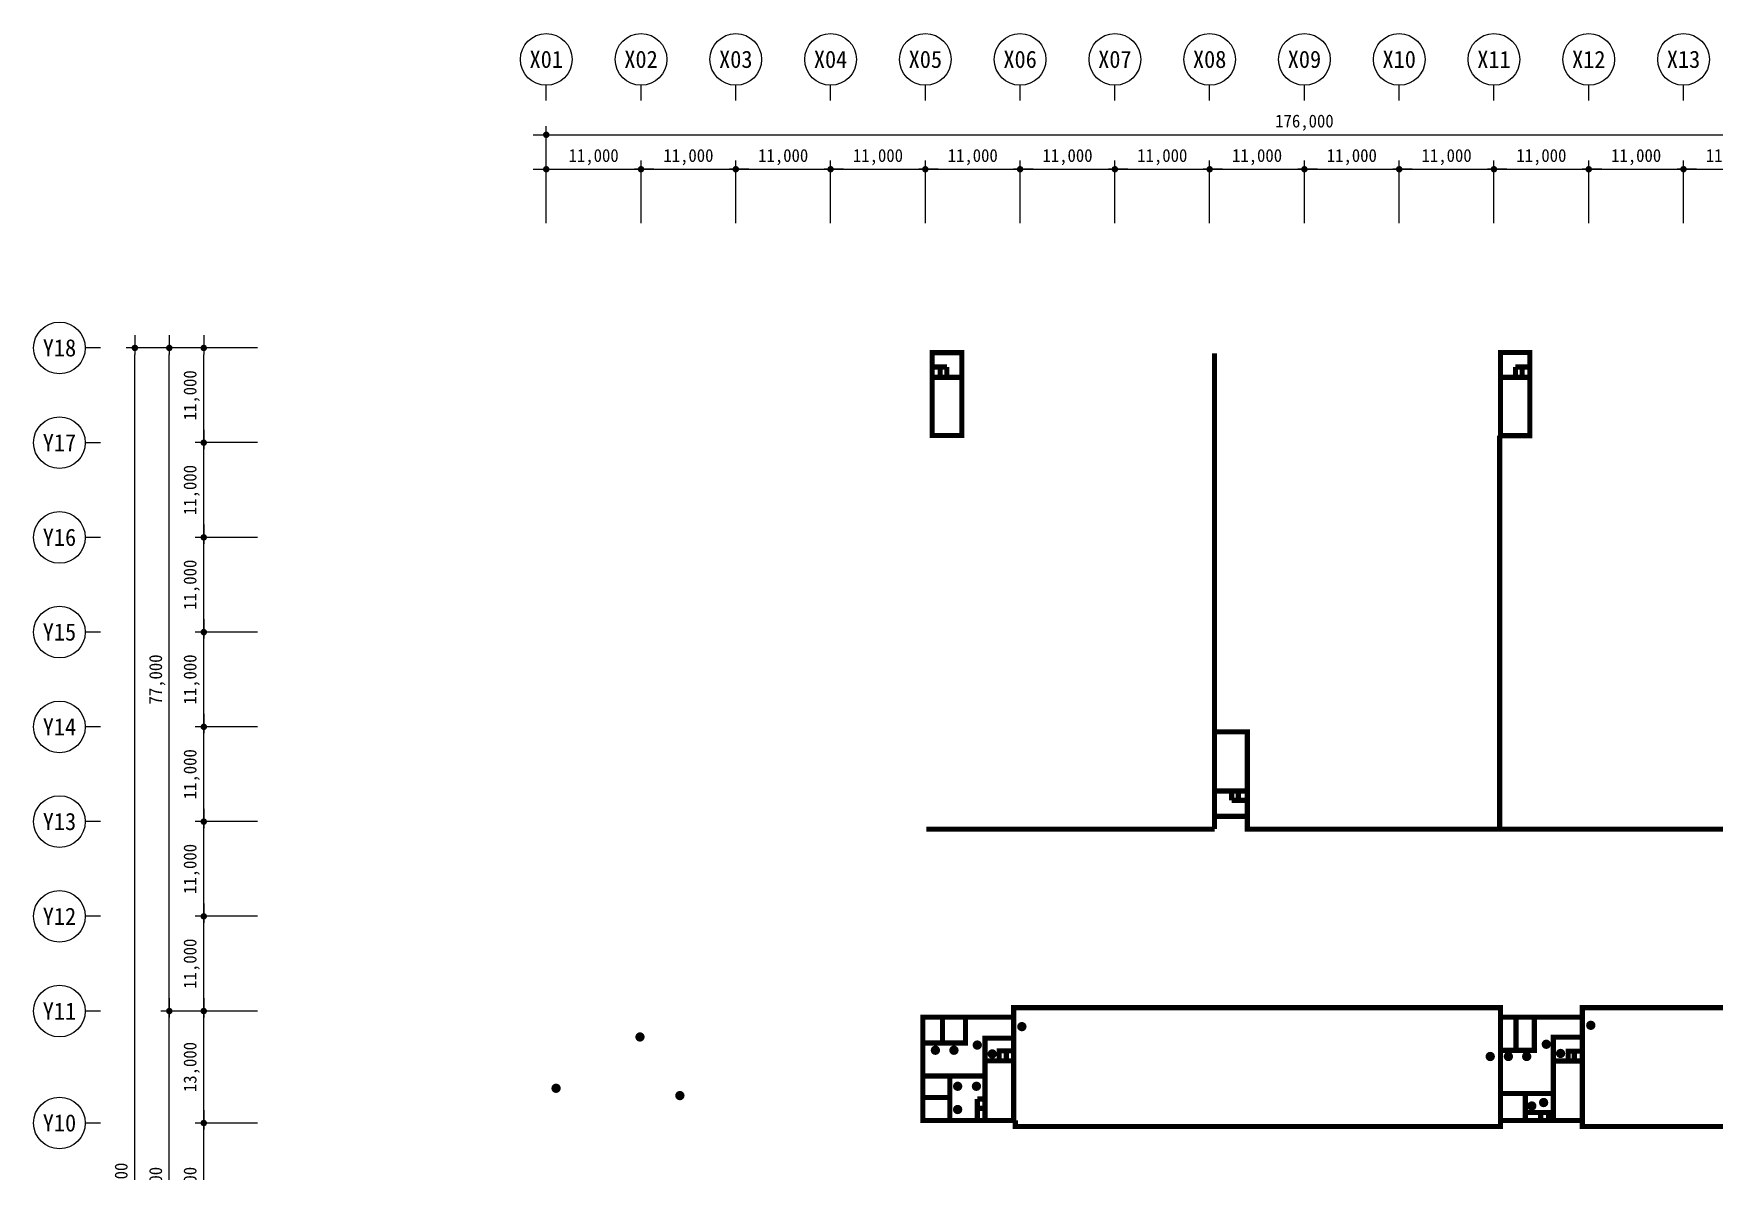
# Model space of a CAD drawing. Header units: millimetres. Extents: x 1075590 to 2680347, y 170599 to 729436.
# Drawn here: x 1495590 to 1690672, y 597317 to 729436 of the extents above; entities that cross this region are included whole.
import ezdxf
from ezdxf.enums import TextEntityAlignment as Align

# ---------------------------------------------------------------- set-up
doc = ezdxf.new("R2010")
doc.units = ezdxf.units.MM
doc.header["$LTSCALE"] = 5
doc.header["$MEASUREMENT"] = 0
doc.header["$PDSIZE"] = -10
for name, pattern in [('DASHDOTX2', [2, 1, -0.5, 0, -0.5]), ('HID', [2, 1.1, -0.9]), ('HIDDEN', [0.375, 0.25, -0.125]), ('PHANTOM2', [1.25, 0.625, -0.125, 0.125, -0.125, 0.125, -0.125])]:
    doc.linetypes.add(name, pattern=pattern)
doc.layers.get('0').update_dxf_attribs({"linetype": 'CONTINUOUS'})
doc.layers.get('Defpoints').update_dxf_attribs({"color": 153, "linetype": 'CONTINUOUS'})
for name, color, linetype, lineweight in [('A-AXIS-BUBL', 7, 'CONTINUOUS', 25), ('A-DIMS', 7, 'CONTINUOUS', 25), ('A-DWXM-SHUT', 4, 'HID', 25), ('A-MKXS-MAK2', 3, 'DASHDOTX2', 25), ('A-XXXX-FIRE', 4, 'HIDDEN', 25), ('A-XXXX-TXT2', 3, 'CONTINUOUS', 25)]:
    doc.layers.add(name, color=color, linetype=linetype, lineweight=lineweight)
doc.styles.add('HY울릉도L', font='')
doc.styles.add('맑은고딕', font='')
doc.styles.get('HY울릉도L').set_extended_font_data('HYwulM')
doc.styles.get('맑은고딕').set_extended_font_data('DotumChe')
doc.dimstyles.new('CDIM', dxfattribs={"dimtxt": 3, "dimasz": 1.5, "dimexe": 2, "dimexo": 1, "dimgap": 1, "dimtad": 1, "dimdec": 0, "dimrnd": 0.5, "dimzin": 0, "dimdsep": 32, "dimlunit": 6, "dimtxsty": 'HY울릉도L', "dimblk1": '_CIDOT', "dimblk2": '_CIDOT', "dimsah": 1, "dimcen": 5.5, "dimclrd": 2, "dimclre": 2, "dimclrt": 7, "dimadec": 0, "dimazin": 0, "dimtfac": 1, "dimtdec": 0, "dimtix": 1, "dimtmove": 2, "dimatfit": 1, "dimldrblk": '_CIDOT', "dimfxl": 1, "dimtolj": 1, "dimtzin": 0, "dimlwd": -1, "dimarcsym": 0})

# ---------------------------------------------------------------- blocks, each defined once
blk = doc.blocks.new('_CIDOT')
at = {"color": 0, "linetype": 'ByBlock'}
blk.add_line((2, 0), (-1, 0), dxfattribs=at)
at = {"color": 0, "linetype": 'ByBlock', "const_width": 0.5}
blk.add_lwpolyline([(-0.25, 0, 1), (0.25, 0, 1)], format="xyb", close=True, dxfattribs=at)
blk = doc.blocks.new('*D11')
at = {"layer": 'A-DIMS', "lineweight": -2, "transparency": 16777216}
for p, q in [((93193, 151121), (85943, 151121)), ((93193, 135121), (85943, 135121))]:
    blk.add_line(p, q, dxfattribs=at)
at = {"layer": 'A-DIMS', "transparency": 16777216}
blk.add_line((86943, 135871), (86943, 150371), dxfattribs=at)
at = {"layer": 'Defpoints', "color": 0, "transparency": 16777216}
for p in [(86943, 151121), (93693, 151121), (93693, 135121)]:
    blk.add_point(p, dxfattribs=at)
at = {"layer": 'A-DIMS', "transparency": 16777216, "xscale": 750, "yscale": 750, "zscale": 750}
for p, rotation in [((86943, 151121), 90), ((86943, 135121), 270)]:
    blk.add_blockref('_CIDOT', p, dxfattribs=dict(at, rotation=rotation))
at = {"layer": 'A-DIMS', "color": 3, "transparency": 16777216, "insert": (85538, 143121), "char_height": 1500, "attachment_point": 5, "rotation": 90, "style": '맑은고딕'}
blk.add_mtext('\\A1;16,000', dxfattribs=at)
blk = doc.blocks.new('*D12')
at = {"layer": 'A-DIMS', "lineweight": -2, "transparency": 16777216}
for p, q in [((93193, 164121), (85943, 164121)), ((93193, 151121), (85943, 151121))]:
    blk.add_line(p, q, dxfattribs=at)
at = {"layer": 'A-DIMS', "transparency": 16777216}
blk.add_line((86943, 151871), (86943, 163371), dxfattribs=at)
at = {"layer": 'Defpoints', "color": 0, "transparency": 16777216}
for p in [(86943, 164121), (93693, 164121), (93693, 151121)]:
    blk.add_point(p, dxfattribs=at)
at = {"layer": 'A-DIMS', "transparency": 16777216, "xscale": 750, "yscale": 750, "zscale": 750}
for p, rotation in [((86943, 164121), 90), ((86943, 151121), 270)]:
    blk.add_blockref('_CIDOT', p, dxfattribs=dict(at, rotation=rotation))
at = {"layer": 'A-DIMS', "color": 3, "transparency": 16777216, "insert": (85538, 157621), "char_height": 1500, "attachment_point": 5, "rotation": 90, "style": '맑은고딕'}
blk.add_mtext('\\A1;13,000', dxfattribs=at)
blk = doc.blocks.new('*D13')
at = {"layer": 'A-DIMS', "lineweight": -2, "transparency": 16777216}
for p, q in [((93193, 175121), (85943, 175121)), ((93193, 164121), (85943, 164121))]:
    blk.add_line(p, q, dxfattribs=at)
at = {"layer": 'A-DIMS', "transparency": 16777216}
blk.add_line((86943, 164871), (86943, 174371), dxfattribs=at)
at = {"layer": 'Defpoints', "color": 0, "transparency": 16777216}
for p in [(86943, 175121), (93693, 175121), (93693, 164121)]:
    blk.add_point(p, dxfattribs=at)
at = {"layer": 'A-DIMS', "transparency": 16777216, "xscale": 750, "yscale": 750, "zscale": 750}
for p, rotation in [((86943, 175121), 90), ((86943, 164121), 270)]:
    blk.add_blockref('_CIDOT', p, dxfattribs=dict(at, rotation=rotation))
at = {"layer": 'A-DIMS', "color": 3, "transparency": 16777216, "insert": (85538, 169621), "char_height": 1500, "attachment_point": 5, "rotation": 90, "style": '맑은고딕'}
blk.add_mtext('\\A1;11,000', dxfattribs=at)
blk = doc.blocks.new('*D14')
at = {"layer": 'A-DIMS', "lineweight": -2, "transparency": 16777216}
for p, q in [((93193, 186121), (85943, 186121)), ((93193, 175121), (85943, 175121))]:
    blk.add_line(p, q, dxfattribs=at)
at = {"layer": 'A-DIMS', "transparency": 16777216}
blk.add_line((86943, 175871), (86943, 185371), dxfattribs=at)
at = {"layer": 'Defpoints', "color": 0, "transparency": 16777216}
for p in [(86943, 186121), (93693, 186121), (93693, 175121)]:
    blk.add_point(p, dxfattribs=at)
at = {"layer": 'A-DIMS', "transparency": 16777216, "xscale": 750, "yscale": 750, "zscale": 750}
for p, rotation in [((86943, 186121), 90), ((86943, 175121), 270)]:
    blk.add_blockref('_CIDOT', p, dxfattribs=dict(at, rotation=rotation))
at = {"layer": 'A-DIMS', "color": 3, "transparency": 16777216, "insert": (85538, 180621), "char_height": 1500, "attachment_point": 5, "rotation": 90, "style": '맑은고딕'}
blk.add_mtext('\\A1;11,000', dxfattribs=at)
blk = doc.blocks.new('*D15')
at = {"layer": 'A-DIMS', "lineweight": -2, "transparency": 16777216}
for p, q in [((93193, 197121), (85943, 197121)), ((93193, 186121), (85943, 186121))]:
    blk.add_line(p, q, dxfattribs=at)
at = {"layer": 'A-DIMS', "transparency": 16777216}
blk.add_line((86943, 186871), (86943, 196371), dxfattribs=at)
at = {"layer": 'Defpoints', "color": 0, "transparency": 16777216}
for p in [(86943, 197121), (93693, 197121), (93693, 186121)]:
    blk.add_point(p, dxfattribs=at)
at = {"layer": 'A-DIMS', "transparency": 16777216, "xscale": 750, "yscale": 750, "zscale": 750}
for p, rotation in [((86943, 197121), 90), ((86943, 186121), 270)]:
    blk.add_blockref('_CIDOT', p, dxfattribs=dict(at, rotation=rotation))
at = {"layer": 'A-DIMS', "color": 3, "transparency": 16777216, "insert": (85538, 191621), "char_height": 1500, "attachment_point": 5, "rotation": 90, "style": '맑은고딕'}
blk.add_mtext('\\A1;11,000', dxfattribs=at)
blk = doc.blocks.new('*D16')
at = {"layer": 'A-DIMS', "lineweight": -2, "transparency": 16777216}
for p, q in [((93193, 208121), (85943, 208121)), ((93193, 197121), (85943, 197121))]:
    blk.add_line(p, q, dxfattribs=at)
at = {"layer": 'A-DIMS', "transparency": 16777216}
blk.add_line((86943, 197871), (86943, 207371), dxfattribs=at)
at = {"layer": 'Defpoints', "color": 0, "transparency": 16777216}
for p in [(86943, 208121), (93693, 208121), (93693, 197121)]:
    blk.add_point(p, dxfattribs=at)
at = {"layer": 'A-DIMS', "transparency": 16777216, "xscale": 750, "yscale": 750, "zscale": 750}
for p, rotation in [((86943, 208121), 90), ((86943, 197121), 270)]:
    blk.add_blockref('_CIDOT', p, dxfattribs=dict(at, rotation=rotation))
at = {"layer": 'A-DIMS', "color": 3, "transparency": 16777216, "insert": (85538, 202621), "char_height": 1500, "attachment_point": 5, "rotation": 90, "style": '맑은고딕'}
blk.add_mtext('\\A1;11,000', dxfattribs=at)
blk = doc.blocks.new('*D17')
at = {"layer": 'A-DIMS', "lineweight": -2, "transparency": 16777216}
for p, q in [((93193, 219121), (85943, 219121)), ((93193, 208121), (85943, 208121))]:
    blk.add_line(p, q, dxfattribs=at)
at = {"layer": 'A-DIMS', "transparency": 16777216}
blk.add_line((86943, 208871), (86943, 218371), dxfattribs=at)
at = {"layer": 'Defpoints', "color": 0, "transparency": 16777216}
for p in [(86943, 219121), (93693, 219121), (93693, 208121)]:
    blk.add_point(p, dxfattribs=at)
at = {"layer": 'A-DIMS', "transparency": 16777216, "xscale": 750, "yscale": 750, "zscale": 750}
for p, rotation in [((86943, 219121), 90), ((86943, 208121), 270)]:
    blk.add_blockref('_CIDOT', p, dxfattribs=dict(at, rotation=rotation))
at = {"layer": 'A-DIMS', "color": 3, "transparency": 16777216, "insert": (85538, 213621), "char_height": 1500, "attachment_point": 5, "rotation": 90, "style": '맑은고딕'}
blk.add_mtext('\\A1;11,000', dxfattribs=at)
blk = doc.blocks.new('*D18')
at = {"layer": 'A-DIMS', "lineweight": -2, "transparency": 16777216}
for p, q in [((93193, 230121), (85943, 230121)), ((93193, 219121), (85943, 219121))]:
    blk.add_line(p, q, dxfattribs=at)
at = {"layer": 'A-DIMS', "transparency": 16777216}
blk.add_line((86943, 219871), (86943, 229371), dxfattribs=at)
at = {"layer": 'Defpoints', "color": 0, "transparency": 16777216}
for p in [(86943, 230121), (93693, 230121), (93693, 219121)]:
    blk.add_point(p, dxfattribs=at)
at = {"layer": 'A-DIMS', "transparency": 16777216, "xscale": 750, "yscale": 750, "zscale": 750}
for p, rotation in [((86943, 230121), 90), ((86943, 219121), 270)]:
    blk.add_blockref('_CIDOT', p, dxfattribs=dict(at, rotation=rotation))
at = {"layer": 'A-DIMS', "color": 3, "transparency": 16777216, "insert": (85538, 224621), "char_height": 1500, "attachment_point": 5, "rotation": 90, "style": '맑은고딕'}
blk.add_mtext('\\A1;11,000', dxfattribs=at)
blk = doc.blocks.new('*D19')
at = {"layer": 'A-DIMS', "lineweight": -2, "transparency": 16777216}
for p, q in [((93193, 241121), (85943, 241121)), ((93193, 230121), (85943, 230121))]:
    blk.add_line(p, q, dxfattribs=at)
at = {"layer": 'A-DIMS', "transparency": 16777216}
blk.add_line((86943, 230871), (86943, 240371), dxfattribs=at)
at = {"layer": 'Defpoints', "color": 0, "transparency": 16777216}
for p in [(86943, 241121), (93693, 241121), (93693, 230121)]:
    blk.add_point(p, dxfattribs=at)
at = {"layer": 'A-DIMS', "transparency": 16777216, "xscale": 750, "yscale": 750, "zscale": 750}
for p, rotation in [((86943, 241121), 90), ((86943, 230121), 270)]:
    blk.add_blockref('_CIDOT', p, dxfattribs=dict(at, rotation=rotation))
at = {"layer": 'A-DIMS', "color": 3, "transparency": 16777216, "insert": (85538, 235621), "char_height": 1500, "attachment_point": 5, "rotation": 90, "style": '맑은고딕'}
blk.add_mtext('\\A1;11,000', dxfattribs=at)
blk = doc.blocks.new('*D21')
at = {"layer": 'A-DIMS', "lineweight": -2, "transparency": 16777216}
for p, q in [((93193, 241121), (77943, 241121)), ((93193, 45121), (77943, 45121))]:
    blk.add_line(p, q, dxfattribs=at)
at = {"layer": 'A-DIMS', "transparency": 16777216}
blk.add_line((78943, 45871), (78943, 240371), dxfattribs=at)
at = {"layer": 'Defpoints', "color": 0, "transparency": 16777216}
for p in [(78943, 241121), (93693, 241121), (93693, 45121)]:
    blk.add_point(p, dxfattribs=at)
at = {"layer": 'A-DIMS', "transparency": 16777216, "xscale": 750, "yscale": 750, "zscale": 750}
for p, rotation in [((78943, 241121), 90), ((78943, 45121), 270)]:
    blk.add_blockref('_CIDOT', p, dxfattribs=dict(at, rotation=rotation))
at = {"layer": 'A-DIMS', "color": 3, "transparency": 16777216, "insert": (77538, 143121), "char_height": 1500, "attachment_point": 5, "rotation": 90, "style": '맑은고딕'}
blk.add_mtext('\\A1;196,000', dxfattribs=at)
blk = doc.blocks.new('*D23')
at = {"layer": 'A-DIMS', "lineweight": -2, "transparency": 16777216}
for p, q in [((93193, 164121), (81943, 164121)), ((93193, 122121), (81943, 122121))]:
    blk.add_line(p, q, dxfattribs=at)
at = {"layer": 'A-DIMS', "transparency": 16777216}
blk.add_line((82943, 122871), (82943, 163371), dxfattribs=at)
at = {"layer": 'Defpoints', "color": 0, "transparency": 16777216}
for p in [(82943, 164121), (93693, 164121), (93693, 122121)]:
    blk.add_point(p, dxfattribs=at)
at = {"layer": 'A-DIMS', "transparency": 16777216, "xscale": 750, "yscale": 750, "zscale": 750}
for p, rotation in [((82943, 164121), 90), ((82943, 122121), 270)]:
    blk.add_blockref('_CIDOT', p, dxfattribs=dict(at, rotation=rotation))
at = {"layer": 'A-DIMS', "color": 3, "transparency": 16777216, "insert": (81542, 143121), "char_height": 1500, "attachment_point": 5, "rotation": 90, "style": '맑은고딕'}
blk.add_mtext('\\A1;42,000', dxfattribs=at)
blk = doc.blocks.new('*D24')
at = {"layer": 'A-DIMS', "lineweight": -2, "transparency": 16777216}
for p, q in [((93193, 241121), (81943, 241121)), ((93193, 164121), (81943, 164121))]:
    blk.add_line(p, q, dxfattribs=at)
at = {"layer": 'A-DIMS', "transparency": 16777216}
blk.add_line((82943, 164871), (82943, 240371), dxfattribs=at)
at = {"layer": 'Defpoints', "color": 0, "transparency": 16777216}
for p in [(82943, 241121), (93693, 241121), (93693, 164121)]:
    blk.add_point(p, dxfattribs=at)
at = {"layer": 'A-DIMS', "transparency": 16777216, "xscale": 750, "yscale": 750, "zscale": 750}
for p, rotation in [((82943, 241121), 90), ((82943, 164121), 270)]:
    blk.add_blockref('_CIDOT', p, dxfattribs=dict(at, rotation=rotation))
at = {"layer": 'A-DIMS', "color": 3, "transparency": 16777216, "insert": (81542, 202621), "char_height": 1500, "attachment_point": 5, "rotation": 90, "style": '맑은고딕'}
blk.add_mtext('\\A1;77,000', dxfattribs=at)
blk = doc.blocks.new('*D25')
at = {"layer": 'A-DIMS', "lineweight": -2, "transparency": 16777216}
for p, q in [((148693, 255621), (148693, 262871)), ((159693, 255621), (159693, 262871))]:
    blk.add_line(p, q, dxfattribs=at)
at = {"layer": 'A-DIMS', "transparency": 16777216}
blk.add_line((149443, 261871), (158943, 261871), dxfattribs=at)
at = {"layer": 'Defpoints', "color": 0, "transparency": 16777216}
for p in [(159693, 261871), (148693, 255121), (159693, 255121)]:
    blk.add_point(p, dxfattribs=at)
at = {"layer": 'A-DIMS', "transparency": 16777216, "xscale": 750, "yscale": 750, "zscale": 750, "rotation": 180}
blk.add_blockref('_CIDOT', (148693, 261871), dxfattribs=at)
at = {"layer": 'A-DIMS', "transparency": 16777216, "xscale": 750, "yscale": 750, "zscale": 750}
blk.add_blockref('_CIDOT', (159693, 261871), dxfattribs=at)
at = {"layer": 'A-DIMS', "color": 3, "transparency": 16777216, "insert": (154193, 263275), "char_height": 1500, "attachment_point": 5, "style": '맑은고딕'}
blk.add_mtext('\\A1;11,000', dxfattribs=at)
blk = doc.blocks.new('*D26')
at = {"layer": 'A-DIMS', "lineweight": -2, "transparency": 16777216}
for p, q in [((159693, 255621), (159693, 262871)), ((170693, 255621), (170693, 262871))]:
    blk.add_line(p, q, dxfattribs=at)
at = {"layer": 'A-DIMS', "transparency": 16777216}
blk.add_line((160443, 261871), (169943, 261871), dxfattribs=at)
at = {"layer": 'Defpoints', "color": 0, "transparency": 16777216}
for p in [(170693, 261871), (159693, 255121), (170693, 255121)]:
    blk.add_point(p, dxfattribs=at)
at = {"layer": 'A-DIMS', "transparency": 16777216, "xscale": 750, "yscale": 750, "zscale": 750, "rotation": 180}
blk.add_blockref('_CIDOT', (159693, 261871), dxfattribs=at)
at = {"layer": 'A-DIMS', "transparency": 16777216, "xscale": 750, "yscale": 750, "zscale": 750}
blk.add_blockref('_CIDOT', (170693, 261871), dxfattribs=at)
at = {"layer": 'A-DIMS', "color": 3, "transparency": 16777216, "insert": (165193, 263275), "char_height": 1500, "attachment_point": 5, "style": '맑은고딕'}
blk.add_mtext('\\A1;11,000', dxfattribs=at)
blk = doc.blocks.new('*D27')
at = {"layer": 'A-DIMS', "lineweight": -2, "transparency": 16777216}
for p, q in [((170693, 255621), (170693, 262871)), ((181693, 255621), (181693, 262871))]:
    blk.add_line(p, q, dxfattribs=at)
at = {"layer": 'A-DIMS', "transparency": 16777216}
blk.add_line((171443, 261871), (180943, 261871), dxfattribs=at)
at = {"layer": 'Defpoints', "color": 0, "transparency": 16777216}
for p in [(181693, 261871), (170693, 255121), (181693, 255121)]:
    blk.add_point(p, dxfattribs=at)
at = {"layer": 'A-DIMS', "transparency": 16777216, "xscale": 750, "yscale": 750, "zscale": 750, "rotation": 180}
blk.add_blockref('_CIDOT', (170693, 261871), dxfattribs=at)
at = {"layer": 'A-DIMS', "transparency": 16777216, "xscale": 750, "yscale": 750, "zscale": 750}
blk.add_blockref('_CIDOT', (181693, 261871), dxfattribs=at)
at = {"layer": 'A-DIMS', "color": 3, "transparency": 16777216, "insert": (176193, 263275), "char_height": 1500, "attachment_point": 5, "style": '맑은고딕'}
blk.add_mtext('\\A1;11,000', dxfattribs=at)
blk = doc.blocks.new('*D28')
at = {"layer": 'A-DIMS', "lineweight": -2, "transparency": 16777216}
for p, q in [((181693, 255621), (181693, 262871)), ((192693, 255621), (192693, 262871))]:
    blk.add_line(p, q, dxfattribs=at)
at = {"layer": 'A-DIMS', "transparency": 16777216}
blk.add_line((182443, 261871), (191943, 261871), dxfattribs=at)
at = {"layer": 'Defpoints', "color": 0, "transparency": 16777216}
for p in [(192693, 261871), (181693, 255121), (192693, 255121)]:
    blk.add_point(p, dxfattribs=at)
at = {"layer": 'A-DIMS', "transparency": 16777216, "xscale": 750, "yscale": 750, "zscale": 750, "rotation": 180}
blk.add_blockref('_CIDOT', (181693, 261871), dxfattribs=at)
at = {"layer": 'A-DIMS', "transparency": 16777216, "xscale": 750, "yscale": 750, "zscale": 750}
blk.add_blockref('_CIDOT', (192693, 261871), dxfattribs=at)
at = {"layer": 'A-DIMS', "color": 3, "transparency": 16777216, "insert": (187193, 263275), "char_height": 1500, "attachment_point": 5, "style": '맑은고딕'}
blk.add_mtext('\\A1;11,000', dxfattribs=at)
blk = doc.blocks.new('*D29')
at = {"layer": 'A-DIMS', "lineweight": -2, "transparency": 16777216}
for p, q in [((192693, 255621), (192693, 262871)), ((203693, 255621), (203693, 262871))]:
    blk.add_line(p, q, dxfattribs=at)
at = {"layer": 'A-DIMS', "transparency": 16777216}
blk.add_line((193443, 261871), (202943, 261871), dxfattribs=at)
at = {"layer": 'Defpoints', "color": 0, "transparency": 16777216}
for p in [(203693, 261871), (192693, 255121), (203693, 255121)]:
    blk.add_point(p, dxfattribs=at)
at = {"layer": 'A-DIMS', "transparency": 16777216, "xscale": 750, "yscale": 750, "zscale": 750, "rotation": 180}
blk.add_blockref('_CIDOT', (192693, 261871), dxfattribs=at)
at = {"layer": 'A-DIMS', "transparency": 16777216, "xscale": 750, "yscale": 750, "zscale": 750}
blk.add_blockref('_CIDOT', (203693, 261871), dxfattribs=at)
at = {"layer": 'A-DIMS', "color": 3, "transparency": 16777216, "insert": (198193, 263275), "char_height": 1500, "attachment_point": 5, "style": '맑은고딕'}
blk.add_mtext('\\A1;11,000', dxfattribs=at)
blk = doc.blocks.new('*D30')
at = {"layer": 'A-DIMS', "lineweight": -2, "transparency": 16777216}
for p, q in [((203693, 255621), (203693, 262871)), ((214693, 255621), (214693, 262871))]:
    blk.add_line(p, q, dxfattribs=at)
at = {"layer": 'A-DIMS', "transparency": 16777216}
blk.add_line((204443, 261871), (213943, 261871), dxfattribs=at)
at = {"layer": 'Defpoints', "color": 0, "transparency": 16777216}
for p in [(214693, 261871), (203693, 255121), (214693, 255121)]:
    blk.add_point(p, dxfattribs=at)
at = {"layer": 'A-DIMS', "transparency": 16777216, "xscale": 750, "yscale": 750, "zscale": 750, "rotation": 180}
blk.add_blockref('_CIDOT', (203693, 261871), dxfattribs=at)
at = {"layer": 'A-DIMS', "transparency": 16777216, "xscale": 750, "yscale": 750, "zscale": 750}
blk.add_blockref('_CIDOT', (214693, 261871), dxfattribs=at)
at = {"layer": 'A-DIMS', "color": 3, "transparency": 16777216, "insert": (209193, 263275), "char_height": 1500, "attachment_point": 5, "style": '맑은고딕'}
blk.add_mtext('\\A1;11,000', dxfattribs=at)
blk = doc.blocks.new('*D31')
at = {"layer": 'A-DIMS', "lineweight": -2, "transparency": 16777216}
for p, q in [((214693, 255621), (214693, 262871)), ((225693, 255621), (225693, 262871))]:
    blk.add_line(p, q, dxfattribs=at)
at = {"layer": 'A-DIMS', "transparency": 16777216}
blk.add_line((215443, 261871), (224943, 261871), dxfattribs=at)
at = {"layer": 'Defpoints', "color": 0, "transparency": 16777216}
for p in [(225693, 261871), (214693, 255121), (225693, 255121)]:
    blk.add_point(p, dxfattribs=at)
at = {"layer": 'A-DIMS', "transparency": 16777216, "xscale": 750, "yscale": 750, "zscale": 750, "rotation": 180}
blk.add_blockref('_CIDOT', (214693, 261871), dxfattribs=at)
at = {"layer": 'A-DIMS', "transparency": 16777216, "xscale": 750, "yscale": 750, "zscale": 750}
blk.add_blockref('_CIDOT', (225693, 261871), dxfattribs=at)
at = {"layer": 'A-DIMS', "color": 3, "transparency": 16777216, "insert": (220193, 263275), "char_height": 1500, "attachment_point": 5, "style": '맑은고딕'}
blk.add_mtext('\\A1;11,000', dxfattribs=at)
blk = doc.blocks.new('*D32')
at = {"layer": 'A-DIMS', "lineweight": -2, "transparency": 16777216}
for p, q in [((225693, 255621), (225693, 262871)), ((236693, 255621), (236693, 262871))]:
    blk.add_line(p, q, dxfattribs=at)
at = {"layer": 'A-DIMS', "transparency": 16777216}
blk.add_line((226443, 261871), (235943, 261871), dxfattribs=at)
at = {"layer": 'Defpoints', "color": 0, "transparency": 16777216}
for p in [(236693, 261871), (225693, 255121), (236693, 255121)]:
    blk.add_point(p, dxfattribs=at)
at = {"layer": 'A-DIMS', "transparency": 16777216, "xscale": 750, "yscale": 750, "zscale": 750, "rotation": 180}
blk.add_blockref('_CIDOT', (225693, 261871), dxfattribs=at)
at = {"layer": 'A-DIMS', "transparency": 16777216, "xscale": 750, "yscale": 750, "zscale": 750}
blk.add_blockref('_CIDOT', (236693, 261871), dxfattribs=at)
at = {"layer": 'A-DIMS', "color": 3, "transparency": 16777216, "insert": (231193, 263275), "char_height": 1500, "attachment_point": 5, "style": '맑은고딕'}
blk.add_mtext('\\A1;11,000', dxfattribs=at)
blk = doc.blocks.new('*D33')
at = {"layer": 'A-DIMS', "lineweight": -2, "transparency": 16777216}
for p, q in [((236693, 255621), (236693, 262871)), ((247693, 255621), (247693, 262871))]:
    blk.add_line(p, q, dxfattribs=at)
at = {"layer": 'A-DIMS', "transparency": 16777216}
blk.add_line((237443, 261871), (246943, 261871), dxfattribs=at)
at = {"layer": 'Defpoints', "color": 0, "transparency": 16777216}
for p in [(247693, 261871), (236693, 255121), (247693, 255121)]:
    blk.add_point(p, dxfattribs=at)
at = {"layer": 'A-DIMS', "transparency": 16777216, "xscale": 750, "yscale": 750, "zscale": 750, "rotation": 180}
blk.add_blockref('_CIDOT', (236693, 261871), dxfattribs=at)
at = {"layer": 'A-DIMS', "transparency": 16777216, "xscale": 750, "yscale": 750, "zscale": 750}
blk.add_blockref('_CIDOT', (247693, 261871), dxfattribs=at)
at = {"layer": 'A-DIMS', "color": 3, "transparency": 16777216, "insert": (242193, 263275), "char_height": 1500, "attachment_point": 5, "style": '맑은고딕'}
blk.add_mtext('\\A1;11,000', dxfattribs=at)
blk = doc.blocks.new('*D34')
at = {"layer": 'A-DIMS', "lineweight": -2, "transparency": 16777216}
for p, q in [((247693, 255621), (247693, 262871)), ((258693, 255621), (258693, 262871))]:
    blk.add_line(p, q, dxfattribs=at)
at = {"layer": 'A-DIMS', "transparency": 16777216}
blk.add_line((248443, 261871), (257943, 261871), dxfattribs=at)
at = {"layer": 'Defpoints', "color": 0, "transparency": 16777216}
for p in [(258693, 261871), (247693, 255121), (258693, 255121)]:
    blk.add_point(p, dxfattribs=at)
at = {"layer": 'A-DIMS', "transparency": 16777216, "xscale": 750, "yscale": 750, "zscale": 750, "rotation": 180}
blk.add_blockref('_CIDOT', (247693, 261871), dxfattribs=at)
at = {"layer": 'A-DIMS', "transparency": 16777216, "xscale": 750, "yscale": 750, "zscale": 750}
blk.add_blockref('_CIDOT', (258693, 261871), dxfattribs=at)
at = {"layer": 'A-DIMS', "color": 3, "transparency": 16777216, "insert": (253193, 263275), "char_height": 1500, "attachment_point": 5, "style": '맑은고딕'}
blk.add_mtext('\\A1;11,000', dxfattribs=at)
blk = doc.blocks.new('*D35')
at = {"layer": 'A-DIMS', "lineweight": -2, "transparency": 16777216}
for p, q in [((258693, 255621), (258693, 262871)), ((269693, 255621), (269693, 262871))]:
    blk.add_line(p, q, dxfattribs=at)
at = {"layer": 'A-DIMS', "transparency": 16777216}
blk.add_line((259443, 261871), (268943, 261871), dxfattribs=at)
at = {"layer": 'Defpoints', "color": 0, "transparency": 16777216}
for p in [(269693, 261871), (258693, 255121), (269693, 255121)]:
    blk.add_point(p, dxfattribs=at)
at = {"layer": 'A-DIMS', "transparency": 16777216, "xscale": 750, "yscale": 750, "zscale": 750, "rotation": 180}
blk.add_blockref('_CIDOT', (258693, 261871), dxfattribs=at)
at = {"layer": 'A-DIMS', "transparency": 16777216, "xscale": 750, "yscale": 750, "zscale": 750}
blk.add_blockref('_CIDOT', (269693, 261871), dxfattribs=at)
at = {"layer": 'A-DIMS', "color": 3, "transparency": 16777216, "insert": (264193, 263275), "char_height": 1500, "attachment_point": 5, "style": '맑은고딕'}
blk.add_mtext('\\A1;11,000', dxfattribs=at)
blk = doc.blocks.new('*D38')
at = {"layer": 'A-DIMS', "lineweight": -2, "transparency": 16777216}
for p, q in [((126693, 255621), (126693, 266871)), ((302693, 255621), (302693, 266871))]:
    blk.add_line(p, q, dxfattribs=at)
at = {"layer": 'A-DIMS', "transparency": 16777216}
blk.add_line((127443, 265871), (301943, 265871), dxfattribs=at)
at = {"layer": 'Defpoints', "color": 0, "transparency": 16777216}
for p in [(302693, 265871), (126693, 255121), (302693, 255121)]:
    blk.add_point(p, dxfattribs=at)
at = {"layer": 'A-DIMS', "transparency": 16777216, "xscale": 750, "yscale": 750, "zscale": 750, "rotation": 180}
blk.add_blockref('_CIDOT', (126693, 265871), dxfattribs=at)
at = {"layer": 'A-DIMS', "transparency": 16777216, "xscale": 750, "yscale": 750, "zscale": 750}
blk.add_blockref('_CIDOT', (302693, 265871), dxfattribs=at)
at = {"layer": 'A-DIMS', "color": 3, "transparency": 16777216, "insert": (214693, 267275), "char_height": 1500, "attachment_point": 5, "style": '맑은고딕'}
blk.add_mtext('\\A1;176,000', dxfattribs=at)
blk = doc.blocks.new('*D40')
at = {"layer": 'A-DIMS', "lineweight": -2, "transparency": 16777216}
for p, q in [((126693, 255621), (126693, 262871)), ((137693, 255621), (137693, 262871))]:
    blk.add_line(p, q, dxfattribs=at)
at = {"layer": 'A-DIMS', "transparency": 16777216}
blk.add_line((127443, 261871), (136943, 261871), dxfattribs=at)
at = {"layer": 'Defpoints', "color": 0, "transparency": 16777216}
for p in [(137693, 261871), (126693, 255121), (137693, 255121)]:
    blk.add_point(p, dxfattribs=at)
at = {"layer": 'A-DIMS', "transparency": 16777216, "xscale": 750, "yscale": 750, "zscale": 750, "rotation": 180}
blk.add_blockref('_CIDOT', (126693, 261871), dxfattribs=at)
at = {"layer": 'A-DIMS', "transparency": 16777216, "xscale": 750, "yscale": 750, "zscale": 750}
blk.add_blockref('_CIDOT', (137693, 261871), dxfattribs=at)
at = {"layer": 'A-DIMS', "color": 3, "transparency": 16777216, "insert": (132193, 263275), "char_height": 1500, "attachment_point": 5, "style": '맑은고딕'}
blk.add_mtext('\\A1;11,000', dxfattribs=at)
blk = doc.blocks.new('*D41')
at = {"layer": 'A-DIMS', "lineweight": -2, "transparency": 16777216}
for p, q in [((137693, 255621), (137693, 262871)), ((148693, 255621), (148693, 262871))]:
    blk.add_line(p, q, dxfattribs=at)
at = {"layer": 'A-DIMS', "transparency": 16777216}
blk.add_line((138443, 261871), (147943, 261871), dxfattribs=at)
at = {"layer": 'Defpoints', "color": 0, "transparency": 16777216}
for p in [(148693, 261871), (137693, 255121), (148693, 255121)]:
    blk.add_point(p, dxfattribs=at)
at = {"layer": 'A-DIMS', "transparency": 16777216, "xscale": 750, "yscale": 750, "zscale": 750, "rotation": 180}
blk.add_blockref('_CIDOT', (137693, 261871), dxfattribs=at)
at = {"layer": 'A-DIMS', "transparency": 16777216, "xscale": 750, "yscale": 750, "zscale": 750}
blk.add_blockref('_CIDOT', (148693, 261871), dxfattribs=at)
at = {"layer": 'A-DIMS', "color": 3, "transparency": 16777216, "insert": (143193, 263275), "char_height": 1500, "attachment_point": 5, "style": '맑은고딕'}
blk.add_mtext('\\A1;11,000', dxfattribs=at)
blk = doc.blocks.new('DIM(210222)')
for p, q in [((126693, 269870.6), (126693, 271620.6)), ((137693, 269870.6), (137693, 271620.6)), ((148693, 269870.6), (148693, 271620.6)), ((159693, 269870.6), (159693, 271620.6)), ((170693, 269870.6), (170693, 271620.6)), ((181693, 269870.6), (181693, 271620.6)), ((192693, 269870.6), (192693, 271620.6)), ((203693, 269870.6), (203693, 271620.6)), ((214693, 269870.6), (214693, 271620.6)), ((225693, 269870.6), (225693, 271620.6)), ((236693, 269870.6), (236693, 271620.6)), ((247693, 269870.6), (247693, 271620.6)), ((258693, 269870.6), (258693, 271620.6)), ((74943, 241120.6), (73193, 241120.6)), ((74943, 230120.6), (73193, 230120.6)), ((74943, 219120.6), (73193, 219120.6)), ((74943, 208120.6), (73193, 208120.6)), ((74943, 197120.6), (73193, 197120.6)), ((74943, 186120.6), (73193, 186120.6)), ((74943, 175120.6), (73193, 175120.6)), ((74943, 164120.6), (73193, 164120.6)), ((74943, 151120.6), (73193, 151120.6))]:
    blk.add_line(p, q)
at = {"layer": 'A-AXIS-BUBL', "ltscale": 0.2}
for centre in [(126693, 274620.6), (137693, 274620.6), (148693, 274620.6), (159693, 274620.6), (170693, 274620.6), (181693, 274620.6), (192693, 274620.6), (203693, 274620.6), (214693, 274620.6), (225693, 274620.6), (236693, 274620.6), (247693, 274620.6), (258693, 274620.6), (70193, 241120.6), (70193, 230120.6), (70193, 219120.6), (70193, 208120.6), (70193, 197120.6), (70193, 186120.6), (70193, 175120.6), (70193, 164120.6), (70193, 151120.6)]:
    blk.add_circle(centre, 3000, dxfattribs=at)
at = {"layer": 'A-XXXX-TXT2', "ltscale": 0.2, "style": '맑은고딕'}
for s, p in [('X01', (126693, 274620.6)), ('X02', (137693, 274620.6)), ('X03', (148693, 274620.6)), ('X04', (159693, 274620.6)), ('X05', (170693, 274620.6)), ('X06', (181693, 274620.6)), ('X07', (192693, 274620.6)), ('X08', (203693, 274620.6)), ('X09', (214693, 274620.6)), ('X10', (225693, 274620.6)), ('X11', (236693, 274620.6)), ('X12', (247693, 274620.6)), ('X13', (258693, 274620.6)), ('Y18', (70193, 241120.6)), ('Y17', (70193, 230120.6)), ('Y16', (70193, 219120.6)), ('Y15', (70193, 208120.6)), ('Y14', (70193, 197120.6)), ('Y13', (70193, 186120.6)), ('Y12', (70193, 175120.6)), ('Y11', (70193, 164120.6)), ('Y10', (70193, 151120.6))]:
    blk.add_text(s, height=2000, dxfattribs=at).set_placement(p, align=Align.MIDDLE)
at = {"layer": 'A-DIMS'}
for p1, p2, distance, picture, middle in [((126693, 255120.6), (302693, 255120.6), 10750, '*D38', (214693, 267275.5)), ((126693, 255120.6), (137693, 255120.6), 6750, '*D40', (132193, 263275.5)), ((137693, 255120.6), (148693, 255120.6), 6750, '*D41', (143193, 263275.5)), ((148693, 255120.6), (159693, 255120.6), 6750, '*D25', (154193, 263275.5)), ((159693, 255120.6), (170693, 255120.6), 6750, '*D26', (165193, 263275.5)), ((170693, 255120.6), (181693, 255120.6), 6750, '*D27', (176193, 263275.5)), ((181693, 255120.6), (192693, 255120.6), 6750, '*D28', (187193, 263275.5)), ((192693, 255120.6), (203693, 255120.6), 6750, '*D29', (198193, 263275.5)), ((203693, 255120.6), (214693, 255120.6), 6750, '*D30', (209193, 263275.5)), ((214693, 255120.6), (225693, 255120.6), 6750, '*D31', (220193, 263275.5)), ((225693, 255120.6), (236693, 255120.6), 6750, '*D32', (231193, 263275.5)), ((236693, 255120.6), (247693, 255120.6), 6750, '*D33', (242193, 263275.5)), ((247693, 255120.6), (258693, 255120.6), 6750, '*D34', (253193, 263275.5)), ((258693, 255120.6), (269693, 255120.6), 6750, '*D35', (264193, 263275.5)), ((93693, 45120.6), (93693, 241120.6), 14750, '*D21', (77538.1, 143120.6)), ((93693, 164120.6), (93693, 241120.6), 10750, '*D24', (81542.2, 202620.6)), ((93693, 230120.6), (93693, 241120.6), 6750, '*D19', (85538.1, 235620.6)), ((93693, 219120.6), (93693, 230120.6), 6750, '*D18', (85538.1, 224620.6)), ((93693, 208120.6), (93693, 219120.6), 6750, '*D17', (85538.1, 213620.6)), ((93693, 197120.6), (93693, 208120.6), 6750, '*D16', (85538.1, 202620.6)), ((93693, 186120.6), (93693, 197120.6), 6750, '*D15', (85538.1, 191620.6)), ((93693, 175120.6), (93693, 186120.6), 6750, '*D14', (85538.1, 180620.6)), ((93693, 164120.6), (93693, 175120.6), 6750, '*D13', (85538.1, 169620.6)), ((93693, 122120.6), (93693, 164120.6), 10750, '*D23', (81542.2, 143120.6)), ((93693, 151120.6), (93693, 164120.6), 6750, '*D12', (85538.1, 157620.6)), ((93693, 135120.6), (93693, 151120.6), 6750, '*D11', (85538.1, 143120.6))]:
    dim = blk.add_aligned_dim(p1=p1, p2=p2, distance=distance, dimstyle='CDIM', override={"dimscale": 500, "dimtxsty": '맑은고딕', "dimclrd": 256, "dimclre": 256, "dimclrt": 3}, dxfattribs=at)
    dim.commit()
    dim.dimension.update_dxf_attribs({"geometry": picture, "text_midpoint": middle})

msp = doc.modelspace()

# ---------------------------------------------------------------- hatches: boundary and pattern name
at = {"layer": 'A-MKXS-MAK2'}
for points in [[(1610837, 614128, -1), (1609747, 614128, -1)], [(1676870, 614279, -1), (1675780, 614279, -1)], [(1566513, 612929, -1), (1565423, 612929, -1)], [(1671707, 612078, -1), (1670617, 612078, -1)], [(1600802, 611386, -1), (1599711, 611386, -1)], [(1602953, 611386, -1), (1601862, 611386, -1)], [(1605662, 611986, -1), (1604572, 611986, -1)], [(1607399, 610959, -1), (1606309, 610959, -1)], [(1665199, 610660, -1), (1664108, 610660, -1)], [(1667308, 610660, -1), (1666218, 610660, -1)], [(1669431, 610660, -1), (1668341, 610660, -1)], [(1673364, 611013, -1), (1672274, 611013, -1)], [(1556776, 606969, -1), (1555685, 606969, -1)], [(1603385, 607201, 1), (1602295, 607201, 1)], [(1605565, 607201, 1), (1604475, 607201, 1)], [(1571145, 606119, -1), (1570055, 606119, -1)], [(1603385, 604504, 1), (1602295, 604504, 1)], [(1670022, 604913, -1), (1668931, 604913, -1)], [(1671396, 605312, -1), (1670305, 605312, -1)]]:
    msp.add_hatch(color=240, dxfattribs=at).paths.add_polyline_path(points)

# ---------------------------------------------------------------- linework, layer by layer
at = {"layer": 'A-DWXM-SHUT', "color": 6, "linetype": 'HID', "ltscale": 400, "const_width": 600}
for points in [[(1657466, 602536), (1661466, 602536)], [(1676640, 602536), (1719540, 602536)]]:
    msp.add_lwpolyline(points, dxfattribs=at)
at = {"layer": 'A-XXXX-FIRE', "color": 5, "linetype": 'PHANTOM2', "ltscale": 600, "const_width": 600}
for points in [[(1603322, 682767), (1599883, 682767), (1599883, 692392), (1603322, 692392)], [(1669254, 682743), (1665854, 682743), (1665854, 692414), (1669254, 692414)], [(1598790, 615236), (1609340, 615236), (1609340, 603236), (1598790, 603236)], [(1675340, 615236), (1665840, 615236), (1665840, 603236), (1675340, 603236)]]:
    msp.add_lwpolyline(points, close=True, dxfattribs=at)
for points in [[(1632654, 637064), (1632654, 692314)], [(1599883, 690714), (1601590, 690714)], [(1600812, 689628), (1600812, 690714)], [(1601590, 689628), (1601590, 690714)], [(1669292, 690714), (1667586, 690714)], [(1667586, 689628), (1667586, 690714)], [(1668364, 689628), (1668364, 690714)], [(1599883, 689528), (1603322, 689528)], [(1669292, 689528), (1665854, 689528)], [(1665754, 637064), (1665754, 682743)], [(1636454, 638544), (1636454, 648364), (1632654, 648364)], [(1636454, 641489), (1632654, 641489)], [(1634643, 641489), (1634643, 640403)], [(1636454, 640403), (1634643, 640403)], [(1635420, 641489), (1635420, 640403)], [(1672319, 637064), (1636454, 637064), (1636454, 638544), (1632654, 638544)], [(1697354, 638540), (1693754, 638540), (1693754, 637064), (1672319, 637064)], [(1632654, 637064), (1599204, 637064)], [(1609340, 615236), (1609340, 616336), (1665840, 616336), (1665840, 615236)], [(1720840, 616336), (1720840, 616336), (1675340, 616336), (1675340, 615236)], [(1598590, 612230), (1603749, 612230), (1603749, 615236)], [(1601087, 615236), (1601087, 612230)], [(1669765, 615236), (1669765, 611375), (1665840, 611375)], [(1667641, 611375), (1667641, 615236)], [(1609340, 612785), (1606015, 612785), (1606015, 603236)], [(1675340, 612910), (1671980, 612910), (1671980, 603236)], [(1609340, 611324), (1607652, 611324), (1607652, 610165)], [(1608499, 611324), (1608499, 610165)], [(1675340, 611277), (1673708, 611277), (1673708, 610274)], [(1674420, 611277), (1674420, 610274)], [(1598790, 608393), (1606015, 608393)], [(1601934, 603236), (1601934, 608393)], [(1609340, 610165), (1606015, 610165)], [(1675340, 610131), (1671980, 610131)], [(1598790, 605900), (1601934, 605900)], [(1606015, 605729), (1605115, 605729)], [(1605115, 605729), (1605115, 603236)], [(1606015, 604642), (1605115, 604642)], [(1671890, 606361), (1665840, 606361)], [(1668729, 606236), (1668729, 603236)], [(1609540, 603236), (1609540, 602536), (1657466, 602536)], [(1661466, 602536), (1665840, 602536), (1665840, 603236)], [(1671890, 604147), (1668729, 604147)], [(1670513, 604147), (1670513, 603236)], [(1671434, 604147), (1671434, 603236)], [(1675340, 603236), (1675340, 602536), (1676640, 602536)]]:
    msp.add_lwpolyline(points, dxfattribs=at)

# ---------------------------------------------------------------- block references
msp.add_blockref('DIM(210222)', (1428397, 451815))

doc.saveas('drawing.dxf')
